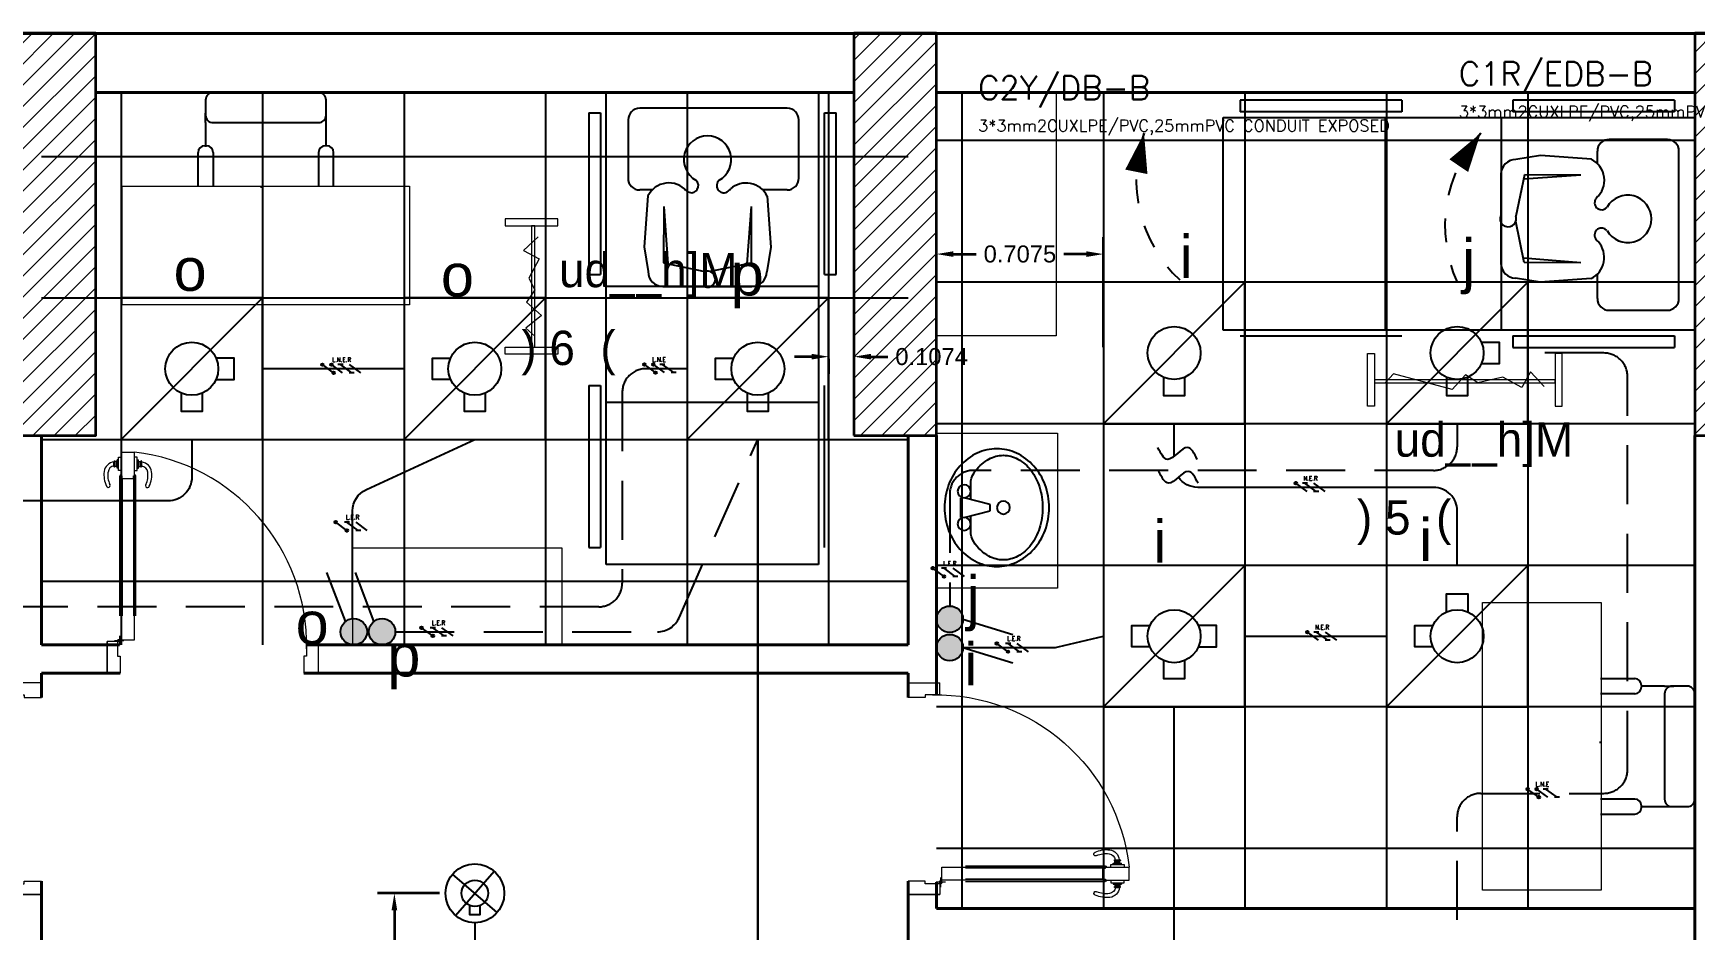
# Model space of a CAD drawing. Header units: inches. Extents: x 3955 to 4125, y 4886 to 4983.
# Drawn here: x 3980.26 to 3987.31, y 4936.08 to 4939.88 of the extents above; entities that cross this region are included whole.
import ezdxf
from ezdxf.enums import TextEntityAlignment as Align

# ---------------------------------------------------------------- set-up
doc = ezdxf.new("R2010")
doc.units = ezdxf.units.IN
doc.header["$MEASUREMENT"] = 0
doc.linetypes.add('ACAD_ISO03W100', pattern=[30, 12, -18])
doc.linetypes.add('HIDDEN', pattern=[0.375, 0.25, -0.125])
doc.layers.get('0').update_dxf_attribs({"lineweight": 35})
doc.layers.get('Defpoints').update_dxf_attribs({"lineweight": 25})
for name, color, linetype in [('Ceiling', 8, 'Continuous'), ('E Wiring', 1, 'HIDDEN'), ('E-CUT', 30, 'Continuous'), ('E-LEADER', 30, 'Continuous'), ('E-TEXT', 2, 'Continuous'), ('finish', 32, 'Continuous'), ('Lighting', 4, 'Continuous'), ('N Wiring', 255, 'Continuous'), ('SHP-CTL-EL-102$0$00-TEXT FOR EMRG', 40, 'Continuous'), ('SHP-CTL-EL-102$0$HATCH MARK', 140, 'Continuous'), ('SHP-CTL-EL-102$0$XREF-LTG-T2-26$0$ELE-HATCH MARK', 2, 'Continuous'), ('UMG-ML', 251, 'Continuous'), ('WE - BOXES', 2, 'Continuous')]:
    doc.layers.add(name, color=color, linetype=linetype)
for name, color, linetype, lineweight in [('Column(S)', 24, 'Continuous', 35), ('DIM', 6, 'Continuous', 20), ('DIM IN', 12, 'Continuous', 15), ('DOOR', 24, 'Continuous', 18), ('HA', 252, 'Continuous', 18), ('hatch col(S)', 45, 'Continuous', 15), ('Shop Drawing', 3, 'Continuous', 30), ('TEXT', 152, 'Continuous', 30), ('walls', 7, 'Continuous', 40)]:
    doc.layers.add(name, color=color, linetype=linetype, lineweight=lineweight)
doc.styles.add('ELEC', font='romans.shx')
doc.styles.add('SHP-CTL-EL-102$0$XREF-LTG-T2-26$0$25_1', font='romans.shx', dxfattribs={"width": 0.8, "height": 2.5})
doc.styles.add('SOSA', font='sosa.shx')
doc.styles.get("Standard").update_dxf_attribs({"font": 'arial.ttf'})
doc.dimstyles.get("Standard").update_dxf_attribs({"dimtxt": 0.18, "dimasz": 0.18, "dimexe": 0.18, "dimexo": 0.0625, "dimgap": 0.09, "dimtad": 0, "dimtih": 1, "dimtoh": 1, "dimdec": 4, "dimzin": 0, "dimdsep": 46, "dimtxsty": 'Standard', "dimcen": 0.09, "dimadec": 0, "dimazin": 0, "dimtfac": 1, "dimtdec": 4, "dimtofl": 0, "dimtmove": 0, "dimatfit": 3, "dimfxl": 1, "dimtolj": 1, "dimtzin": 0, "dimarcsym": 0})

# ---------------------------------------------------------------- blocks, each defined once
blk = doc.blocks.new('A$C73D03C2A')
at = {"layer": 'DOOR', "linetype": 'Continuous'}
for p, q in [((0.0714, 0.8128), (0.0714, 0.9107)), ((0.0714, 0.9107), (0.1258, 0.9107)), ((0.1258, 0.8128), (0.1258, 0.9107)), ((0.0412, 0.8522), (0.0412, 0.8715)), ((0.0463, 0.8522), (0.0463, 0.8715)), ((0.0466, 0.8522), (0.0466, 0.8721)), ((0.0529, 0.8721), (0.0466, 0.8721)), ((0.0529, 0.8522), (0.0466, 0.8522)), ((0.0529, 0.8522), (0.0529, 0.8721)), ((0.0551, 0.8453), (0.0551, 0.879)), ((0.0605, 0.879), (0.0551, 0.879)), ((0.0605, 0.8453), (0.0551, 0.8453)), ((0.0605, 0.8351), (0.0605, 0.8895)), ((0.0605, 0.8895), (0.0714, 0.8895)), ((0.0714, 0.8351), (0.0605, 0.8351)), ((0.1367, 0.8895), (0.1258, 0.8895)), ((0.1258, 0.8351), (0.1367, 0.8351)), ((0.1367, 0.8351), (0.1367, 0.8895)), ((0.1367, 0.879), (0.1421, 0.879)), ((0.1367, 0.8453), (0.1421, 0.8453)), ((0.1421, 0.8453), (0.1421, 0.879)), ((0.1443, 0.8721), (0.1506, 0.8721)), ((0.1443, 0.8522), (0.1443, 0.8721)), ((0.1443, 0.8522), (0.1506, 0.8522)), ((0.1506, 0.8522), (0.1506, 0.8721)), ((0.156, 0.8721), (0.1558, 0.8721)), ((0.156, 0.8522), (0.156, 0.8721)), ((0.0659, 0.2365), (0.0659, 0.8124)), ((0.0706, 0.8171), (0.0706, 0.8076)), ((0.0714, 0.8128), (0.0714, 0.2363)), ((0.0757, 0.8128), (0.0714, 0.8128)), ((0.0757, 0.8019), (0.0757, 0.8128)), ((0.0757, 0.8019), (0.0757, 0.2363)), ((0.0757, 0.8019), (0.1214, 0.8019)), ((0.1214, 0.8019), (0.1214, 0.8128)), ((0.1214, 0.8128), (0.1258, 0.8128)), ((0.1214, 0.8019), (0.1214, 0.2363)), ((0.1258, 0.8128), (0.1258, 0.2363)), ((0.1266, 0.8171), (0.1266, 0.8076)), ((0.1313, 0.2365), (0.1313, 0.8124)), ((0.0714, 0.2363), (0.0714, 0.1384)), ((0.1258, 0.1384), (0.1258, 0.2363)), ((0.0714, 0.1384), (0.1258, 0.1384)), ((0.0127, 0), (0.0127, 0.1306)), ((0.0563, 0.1306), (0.0127, 0.1306)), ((0.0563, 0.1306), (0.0563, 0.0707)), ((0.0563, 0.0707), (0.0671, 0.0707)), ((0.0671, 0.0707), (0.0671, 0)), ((0.8242, 0.0707), (0.8242, 0)), ((0.8351, 0.0707), (0.8242, 0.0707)), ((0.8351, 0.1306), (0.8351, 0.0707)), ((0.8351, 0.1306), (0.8839, 0.1306)), ((0.8839, 0), (0.8839, 0.1306)), ((0.0671, 0), (0.0127, 0)), ((0.8242, 0), (0.8839, 0))]:
    blk.add_line(p, q, dxfattribs=at)
at = {"layer": 'DOOR'}
for p, q in [((0.0563, 0.1306), (0.0714, 0.1384)), ((0.0638, 0.1538), (0.0638, 0.1152)), ((0.0127, 0.1307), (0.0127, 0)), ((0.0127, 0.1307), (0.0127, 0)), ((0.0127, 0.1307), (0.0127, 0)), ((0.0435, 0.1345), (0.0822, 0.1345))]:
    blk.add_line(p, q, dxfattribs=at)
at = {"layer": 'DOOR', "linetype": 'Continuous'}
blk.add_circle((0.0638, 0.1345), 0.00617, dxfattribs=at)
at = {"layer": 'DOOR'}
blk.add_arc((0.0349, 0.1156), 0.8003, 358.92889, 83.4773, dxfattribs=at)
at = {"layer": 'DOOR', "linetype": 'Continuous'}
for centre, radius, start, end in [((0.1052, 0.8173), 0.1054, 172.49463, 205.98988), ((0.0462, 0.8251), 0.0459, 96.27656, 172.49463), ((0.106, 0.8158), 0.0903, 171.58976, 204.90774), ((0.0462, 0.8251), 0.0297, 99.70891, 172.49463), ((0.0437, 0.8715), 0.00259, 0, 180), ((0.0437, 0.8522), 0.00259, 180, 0), ((0.1532, 0.8721), 0.00262, 0, 192.45107), ((0.1532, 0.8522), 0.00262, 167.54893, 0), ((0.151, 0.8244), 0.0459, 7.50537, 83.72344), ((0.151, 0.8244), 0.0297, 7.50537, 80.29109), ((0.0912, 0.8151), 0.0903, 335.09226, 8.41024), ((0.092, 0.8166), 0.1054, 334.01012, 7.50537), ((0.0179, 0.7732), 0.00773, 195.29128, 36.68849), ((0.0706, 0.8124), 0.00476, 90, 270), ((0.1266, 0.8124), 0.00476, 270, 90), ((0.1793, 0.7725), 0.00773, 143.31151, 344.70872)]:
    blk.add_arc(centre, radius, start, end, dxfattribs=at)
blk = doc.blocks.new('A$C62E15A51')
at = {"layer": 'UMG-ML', "color": 34}
for p, q in [((0.0319, 0.3725), (0.0319, 0.3086)), ((0.5106, 0.4044), (0.0638, 0.4044)), ((0.5425, 0.3086), (0.5425, 0.3725)), ((0.0319, 0.2767), (0.0319, 0.3163)), ((0.5425, 0.2767), (0.5425, 0.3163)), ((0.0319, 0.2767), (0.0319, 0.1787)), ((0.0638, 0.2767), (0.5106, 0.2767)), ((0.5425, 0.1787), (0.5425, 0.2767)), ((0, 0.0044), (0, 0.15)), ((0.0287, 0.1787), (0.0351, 0.1787)), ((0.0638, 0.15), (0.0638, 0.0044)), ((0.5106, 0.15), (0.5106, 0.0044)), ((0.5457, 0.1787), (0.5393, 0.1787)), ((0.5744, 0.0044), (0.5744, 0.15)), ((0.269, 0), (0.269, 0.0044))]:
    blk.add_line(p, q, dxfattribs=at)
for centre, radius, start, end in [((0.0638, 0.3725), 0.0319, 90.00034, 180.00034), ((0.5106, 0.3725), 0.0319, 0.00034, 90.00034), ((0.0638, 0.3086), 0.0319, 180.00034, 270.00034), ((0.5106, 0.3086), 0.0319, 270.00034, 0.00034), ((0.0287, 0.15), 0.0287, 90.00034, 180.00034), ((0.0351, 0.15), 0.0287, 0.00034, 90.00034), ((0.5393, 0.15), 0.0287, 90.00034, 180.00034), ((0.5457, 0.15), 0.0287, 0.00034, 90.00034)]:
    blk.add_arc(centre, radius, start, end, dxfattribs=at)
blk = doc.blocks.new('d33dd3')
at = {"layer": 'UMG-ML'}
for p, q in [((-0.2736, -0.6875, 0), (-0.2736, 1.3125, 0)), ((-0.2736, 1.3125, 0), (0.6264, 1.3125, 0)), ((0.6264, 1.3125, 0), (0.6264, -0.6875, 0)), ((-0.3478, 1.2266, 0), (-0.3478, 0.5408, 0)), ((-0.3478, 1.2266, 0), (-0.2986, 1.2266, 0)), ((-0.2986, 1.2266, 0), (-0.2986, 0.5408, 0)), ((0.4933, 1.2456, 0), (-0.132, 1.2456, 0)), ((0.6514, 1.2266, 0), (0.7006, 1.2266, 0)), ((0.6514, 0.5408, 0), (0.6514, 1.2266, 0)), ((0.7006, 0.5408, 0), (0.7006, 1.2266, 0)), ((-0.1813, 1.1964, 0), (-0.1813, 0.949, 0)), ((0.5425, 0.949, 0), (0.5425, 1.1964, 0)), ((-0.079, 0.8998, 0), (-0.132, 0.8998, 0)), ((-0.0974, 0.8741, 0), (-0.1129, 0.6585, 0)), ((0.4933, 0.8998, 0), (0.3893, 0.8998, 0)), ((0.4083, 0.8735, 0), (0.4233, 0.6578, 0)), ((-0.0303, 0.83, 0), (-0.0306, 0.5902, 0)), ((-0.0303, 0.83, 0), (-0.0123, 0.5863, 0)), ((0.341, 0.8296, 0), (0.3224, 0.5859, 0)), ((0.341, 0.8296, 0), (0.3407, 0.5898, 0)), ((-0.1129, 0.6585, 0), (-0.0964, 0.5537, 0)), ((0.4233, 0.6578, 0), (0.4065, 0.5531, 0)), ((-0.0306, 0.5902, 0), (0.1437, 0.5533, 0)), ((0.3407, 0.5898, 0), (0.1666, 0.5534, 0)), ((-0.3478, 0.5408, 0), (-0.2986, 0.5408, 0)), ((0.6514, 0.5408, 0), (0.7006, 0.5408, 0)), ((-0.2736, 0.4921, 0), (0.6264, 0.4921, 0)), ((-0.0336, 0.4908, 0), (0.1403, 0.4906, 0)), ((0.1701, 0.4905, 0), (0.3435, 0.4903, 0)), ((-0.3478, 0.0708), (-0.3478, -0.615, 0)), ((-0.3478, 0.0708), (-0.2986, 0.0708)), ((-0.2986, 0.0708), (-0.2986, -0.615, 0)), ((0.6514, -0.615, 0), (0.6514, 0.0708)), ((-0.2736, 0), (0.6264, 0)), ((-0.3478, -0.615, 0), (-0.2986, -0.615, 0)), ((0.6264, -0.6875, 0), (-0.2736, -0.6875, 0))]:
    blk.add_line(p, q, dxfattribs=at)
at = {"layer": 'UMG-ML', "extrusion": (2.41083e-16, 3.09637e-09, 1)}
for centre, major_axis, start_param, end_param in [((-0.132, 1.1964, 0), (-0.0348, 0.0348), -0.785398, 0.785398), ((0.4933, 1.1964, 0), (0.0348, 0.0348), 5.497787, 7.068583), ((0.1556, 1.0283, 0), (0.0711, 0.0711), 4.437256, 9.697548), ((-0.132, 0.949, 0), (0.0348, 0.0348), 2.356194, 3.926991), ((-0.0081, 0.8294, 0), (0.0706, 0.0706), 6.221447, 8.175497), ((0.087, 0.9178, 0), (-0.0211, 0.0211), 1.847116, 4.797711), ((0.2239, 0.9176, 0), (0.0211, 0.0211), 1.483111, 4.433706), ((0.3189, 0.829, 0), (0.0706, 0.0706), 5.959307, 7.791512), ((0.4933, 0.949, 0), (-0.0348, 0.0348), 2.356194, 3.926991), ((0.0951, 0.9325, 0), (-0.033, 0.033), 1.439158, 1.849731), ((0.2159, 0.9324, 0), (0.033, 0.033), 4.431091, 4.841664), ((-0.0335, 0.5536, 0), (0.0444, 0.0444), 2.355013, 3.925809), ((0.1552, 0.5212, 0), (-0.0241, 0.0241), 1.902531, 5.841527), ((0.3436, 0.5532, 0), (0.0444, 0.0444), 3.925809, 5.496605)]:
    blk.add_ellipse(centre, major_axis=major_axis, ratio=1, start_param=start_param, end_param=end_param, dxfattribs=at)
blk = doc.blocks.new('A$C409206DC')
at = {"layer": 'UMG-ML', "ltscale": 2.5}
for p, q in [((0.253, 0.2567), (0.2807, 0.3675)), ((0.2807, 0.3675), (0.3084, 0.3675)), ((0.3084, 0.3675), (0.3362, 0.2567)), ((0.1941, 0.2844), (0.26, 0.2844)), ((0.3292, 0.2844), (0.3953, 0.2844)), ((0.253, 0.2428), (0.3362, 0.2428))]:
    blk.add_line(p, q, dxfattribs=at)
blk.add_lwpolyline([(0.544, 0.3952, -0.109452), (0.5255, 0.3117, -0.102376), (0.4709, 0.2385, -0.093737), (0.3913, 0.1908, -0.088426), (0.2946, 0.1736, -0.088426), (0.1979, 0.1908, -0.093737), (0.1183, 0.2385, -0.102376), (0.0637, 0.3117, -0.109452), (0.0452, 0.3952, -0.109452), (0.0637, 0.4787, -0.102376), (0.1183, 0.552, -0.093737), (0.1979, 0.5997, -0.088426), (0.2946, 0.6169, -0.088426), (0.3913, 0.5997, -0.093737), (0.4709, 0.552, -0.102376), (0.5255, 0.4787, -0.109452)], format="xyb", close=True, dxfattribs=at)
for centre in [(0.2946, 0.4229), (0.2253, 0.2567), (0.3639, 0.2567)]:
    blk.add_circle(centre, 0.0277, dxfattribs=at)
for centre, radius, start, end in [((0.275, 0.3576), 0.2286, 107.25794, 126.8699), ((0.2946, 0.2946), 0.2946, 90, 107.25794), ((0.2946, 0.2946), 0.2946, 72.74206, 90), ((0.3142, 0.3576), 0.2286, 53.1301, 72.74206), ((0.2451, 0.3976), 0.1787, 126.8699, 151.0888), ((0.3441, 0.3976), 0.1787, 28.9112, 53.1301), ((0.1991, 0.4229), 0.1262, 151.0888, 180), ((0.1991, 0.4229), 0.1262, 180, 208.9112), ((0.3901, 0.4229), 0.1262, 0, 28.9112), ((0.3901, 0.4229), 0.1262, 331.0888, 0), ((0.2451, 0.4483), 0.1787, 208.9112, 237.74019), ((0.3441, 0.4483), 0.1787, 306.8699, 331.0888), ((0.1941, 0.3675), 0.0831, 237.74019, 270), ((0.3953, 0.3675), 0.0831, 270, 303.90451), ((0.3142, 0.4883), 0.2286, 303.90451, 306.8699)]:
    blk.add_arc(centre, radius, start, end, dxfattribs=at)
blk = doc.blocks.new('F1')
at = {"layer": 'Lighting'}
blk.add_lwpolyline([(0.6, 0), (0, 0), (0, -0.6), (0.6, -0.6)], close=True, dxfattribs=at)
blk.add_lwpolyline([(0.6, 0), (0, -0.6)], dxfattribs=at)
blk = doc.blocks.new('*U9')
blk.add_line((233, 512.3), (309.4, 559.6))
blk.add_lwpolyline([(309.4, 559.6, 0, 96, 0), (174.8, 461.8, 96, 96, 0)], format="xyseb")
at = {"linetype": 'HIDDEN', "ltscale": 0.2}
blk.add_arc((581.3, 44), 583, 117.80684, 184.32374, dxfattribs=at)
blk = doc.blocks.new('SW1')
h = blk.add_hatch(color=256)
h.dxf.hatch_style = 1
h.paths.add_polyline_path([(-0.0561, 0.0561, 1), (0.0561, 0.0561, 1)])
at = {"layer": 'Lighting'}
h = blk.add_hatch(dxfattribs=at)
h.set_pattern_fill('ANGLE', color=256)
h.set_pattern_definition([(0, (-3584.0845, -1327.2755), (0, 6.985), [5.08, -1.905]), (90, (-3584.0845, -1327.2755), (-6.985, 4e-16), [5.08, -1.905])])
h.paths.add_polyline_path([(0.0561, 0.0561, 1), (-0.0561, 0.0561, 1)])
blk.add_lwpolyline([(0, 0.1122), (0.0646, 0.3242)], dxfattribs=at)
blk.add_circle((0, 0.0561), 0.0561, dxfattribs=at)
blk = doc.blocks.new('F3')
for p, q in [((0.0944, -0.0817), (-0.0944, 0.0817)), ((-0.0824, -0.0938), (0.0824, 0.0938))]:
    blk.add_line(p, q)
at = {"layer": 'Lighting'}
blk.add_circle((0, 0), 0.1248, dxfattribs=at)
blk = doc.blocks.new('*D143')
at = {"layer": 'Defpoints', "color": 0}
for p in [(3552.1916, 1339.8817), (3552.1916, 1339.4626, 0), (3552.8991, 1339.4626, 0)]:
    blk.add_point(p, dxfattribs=at)
at = {"layer": 'DIM', "color": 0, "lineweight": -2, "transparency": 16777216}
for p, q in [((3552.1916, 1339.4876), (3552.1916, 1339.9537)), ((3552.8991, 1339.4876), (3552.8991, 1339.9537)), ((3552.2636, 1339.8817), (3552.3596, 1339.8817)), ((3552.8271, 1339.8817), (3552.731, 1339.8817))]:
    blk.add_line(p, q, dxfattribs=at)
at = {"layer": 'DIM', "color": 0, "transparency": 16777216}
for points in [[(3552.2636, 1339.8937), (3552.2636, 1339.8697), (3552.1916, 1339.8817)], [(3552.8271, 1339.8937), (3552.8271, 1339.8697), (3552.8991, 1339.8817)]]:
    blk.add_solid(points, dxfattribs=at)
at = {"layer": 'DIM', "color": 0, "transparency": 16777216, "insert": (3552.5453, 1339.8817), "char_height": 0.072, "attachment_point": 5}
blk.add_mtext('\\A1;0.7075', dxfattribs=at)
blk = doc.blocks.new('*D144')
at = {"layer": 'Defpoints', "color": 0}
for p in [(3551.7342, 1339.4626, 0), (3551.8416, 1339.4626, 0), (3551.8416, 1339.447)]:
    blk.add_point(p, dxfattribs=at)
at = {"layer": 'DIM', "color": 0, "lineweight": -2, "transparency": 16777216}
for p, q in [((3551.6622, 1339.447), (3551.5902, 1339.447)), ((3551.7342, 1339.4376), (3551.7342, 1339.375)), ((3551.8416, 1339.4376), (3551.8416, 1339.375)), ((3551.9136, 1339.447), (3551.9856, 1339.447))]:
    blk.add_line(p, q, dxfattribs=at)
at = {"layer": 'DIM', "color": 0, "transparency": 16777216}
for points in [[(3551.6622, 1339.459), (3551.6622, 1339.435), (3551.7342, 1339.447)], [(3551.9136, 1339.459), (3551.9136, 1339.435), (3551.8416, 1339.447)]]:
    blk.add_solid(points, dxfattribs=at)
at = {"layer": 'DIM', "color": 0, "transparency": 16777216, "insert": (3552.1709, 1339.447), "char_height": 0.072, "attachment_point": 5}
blk.add_mtext('\\A1;0.1074', dxfattribs=at)
blk = doc.blocks.new('*D190')
at = {"layer": 'Defpoints', "color": 0}
for p in [(3550.1095, 1337.173, 0.25), (3549.8932, 1335.3084), (3550.1095, 1335.3084, 0.25)]:
    blk.add_point(p, dxfattribs=at)
at = {"layer": 'DIM', "color": 0, "lineweight": -2, "transparency": 16777216}
for p, q in [((3550.0845, 1337.173), (3549.8212, 1337.173)), ((3549.8932, 1337.101), (3549.8932, 1336.3135)), ((3549.8932, 1335.3804), (3549.8932, 1336.1679)), ((3550.0845, 1335.3084), (3549.8212, 1335.3084))]:
    blk.add_line(p, q, dxfattribs=at)
at = {"layer": 'DIM', "color": 0, "transparency": 16777216}
for points in [[(3549.8812, 1337.101), (3549.9052, 1337.101), (3549.8932, 1337.173)], [(3549.8812, 1335.3804), (3549.9052, 1335.3804), (3549.8932, 1335.3084)]]:
    blk.add_solid(points, dxfattribs=at)
at = {"layer": 'DIM', "color": 0, "transparency": 16777216, "insert": (3549.8932, 1336.2407), "char_height": 0.072, "attachment_point": 5}
blk.add_mtext('\\A1;1.8647', dxfattribs=at)
blk = doc.blocks.new('SHP-CTL-EL-102$0$XREF-LTG-T2-26$0$H.M -LIFE-PHASE')
at = {"layer": 'SHP-CTL-EL-102$0$XREF-LTG-T2-26$0$ELE-HATCH MARK'}
h = blk.add_hatch(color=140, dxfattribs=at)
edge = h.paths.add_edge_path()
edge.add_arc((-62, 45), 14.2, 0, 360)
h = blk.add_hatch(color=140, dxfattribs=at)
edge = h.paths.add_edge_path()
edge.add_arc((62, -45), 14.2, 0, 360)
at = {"layer": 'SHP-CTL-EL-102$0$XREF-LTG-T2-26$0$ELE-HATCH MARK', "color": 140}
blk.add_line((62, -45), (-62, 45), dxfattribs=at)
for centre in [(-62, 45), (62, -45)]:
    blk.add_circle(centre, 14.2, dxfattribs=at)
blk = doc.blocks.new('SHP-CTL-EL-102$0$XREF-LTG-T2-26$0$EARTH')
at = {"layer": 'SHP-CTL-EL-102$0$XREF-LTG-T2-26$0$ELE-HATCH MARK', "color": 140}
for p, q in [((-34, 45), (-90, 45)), ((62, -45), (-62, 45)), ((90, -45), (34, -45))]:
    blk.add_line(p, q, dxfattribs=at)
blk = doc.blocks.new('SHP-CTL-EL-102$0$XREF-LTG-T2-26$0$H.M -RETURN-SWITCH')
at = {"layer": 'SHP-CTL-EL-102$0$XREF-LTG-T2-26$0$ELE-HATCH MARK', "color": 140}
blk.add_line((62, -45), (-62, 45), dxfattribs=at)
blk = doc.blocks.new('SHP-CTL-EL-102$0$XREF-LTG-T2-26$0$L.E.R')
for name, p in [('SHP-CTL-EL-102$0$XREF-LTG-T2-26$0$H.M -LIFE-PHASE', (-125, 0)), ('SHP-CTL-EL-102$0$XREF-LTG-T2-26$0$EARTH', (0, 0)), ('SHP-CTL-EL-102$0$XREF-LTG-T2-26$0$H.M -RETURN-SWITCH', (100, 0))]:
    blk.add_blockref(name, p)
blk = doc.blocks.new('*U95')
at = {"layer": 'SHP-CTL-EL-102$0$HATCH MARK'}
blk.add_blockref('SHP-CTL-EL-102$0$XREF-LTG-T2-26$0$L.E.R', (0, 0), dxfattribs=at)
at = {"layer": 'SHP-CTL-EL-102$0$HATCH MARK', "style": 'SHP-CTL-EL-102$0$XREF-LTG-T2-26$0$25_1', "width": 0.8}
blk.add_text('L.E.R', height=50, dxfattribs=at).set_placement((0, 100), align=Align.MIDDLE_CENTER)
blk = doc.blocks.new('SHP-CTL-EL-102$0$XREF-LTG-T2-26$0$H.M -NUTRAL')
at = {"layer": 'SHP-CTL-EL-102$0$XREF-LTG-T2-26$0$ELE-HATCH MARK'}
h = blk.add_hatch(color=140, dxfattribs=at)
edge = h.paths.add_edge_path()
edge.add_arc((-62, 45), 14.2, 0, 360)
at = {"layer": 'SHP-CTL-EL-102$0$XREF-LTG-T2-26$0$ELE-HATCH MARK', "color": 140}
blk.add_line((62, -45), (-62, 45), dxfattribs=at)
blk.add_circle((-62, 45), 14.2, dxfattribs=at)
blk = doc.blocks.new('SHP-CTL-EL-102$0$XREF-LTG-T2-26$0$N.E.R')
for name, p in [('SHP-CTL-EL-102$0$XREF-LTG-T2-26$0$H.M -NUTRAL', (-100, 0)), ('SHP-CTL-EL-102$0$XREF-LTG-T2-26$0$EARTH', (0, 0)), ('SHP-CTL-EL-102$0$XREF-LTG-T2-26$0$H.M -RETURN-SWITCH', (100, 0))]:
    blk.add_blockref(name, p)
blk = doc.blocks.new('*U102')
at = {"layer": 'SHP-CTL-EL-102$0$HATCH MARK'}
blk.add_blockref('SHP-CTL-EL-102$0$XREF-LTG-T2-26$0$N.E.R', (0, 0), dxfattribs=at)
at = {"layer": 'SHP-CTL-EL-102$0$HATCH MARK', "style": 'SHP-CTL-EL-102$0$XREF-LTG-T2-26$0$25_1', "width": 0.8}
blk.add_text('N.E.R', height=50, dxfattribs=at).set_placement((0, 100), align=Align.MIDDLE_CENTER)
blk = doc.blocks.new('SHP-CTL-EL-102$0$XREF-LTG-T2-26$0$L.N.E.R')
for name, p in [('SHP-CTL-EL-102$0$XREF-LTG-T2-26$0$H.M -LIFE-PHASE', (-150, 0)), ('SHP-CTL-EL-102$0$XREF-LTG-T2-26$0$H.M -NUTRAL', (-50, 0)), ('SHP-CTL-EL-102$0$XREF-LTG-T2-26$0$EARTH', (50, 0)), ('SHP-CTL-EL-102$0$XREF-LTG-T2-26$0$H.M -RETURN-SWITCH', (150, 0))]:
    blk.add_blockref(name, p)
blk = doc.blocks.new('*U96')
at = {"layer": 'SHP-CTL-EL-102$0$HATCH MARK'}
blk.add_blockref('SHP-CTL-EL-102$0$XREF-LTG-T2-26$0$L.N.E.R', (0, 0), dxfattribs=at)
at = {"layer": 'SHP-CTL-EL-102$0$HATCH MARK', "style": 'SHP-CTL-EL-102$0$XREF-LTG-T2-26$0$25_1', "width": 0.8}
blk.add_text('L.N.E.R', height=50, dxfattribs=at).set_placement((0, 100), align=Align.MIDDLE_CENTER)
blk = doc.blocks.new('SHP-CTL-EL-102$0$XREF-LTG-T2-26$0$L.N.E')
for name, p in [('SHP-CTL-EL-102$0$XREF-LTG-T2-26$0$H.M -LIFE-PHASE', (-100, 0)), ('SHP-CTL-EL-102$0$XREF-LTG-T2-26$0$H.M -NUTRAL', (0, 0)), ('SHP-CTL-EL-102$0$XREF-LTG-T2-26$0$EARTH', (100, 0))]:
    blk.add_blockref(name, p)
blk = doc.blocks.new('*U101')
at = {"layer": 'SHP-CTL-EL-102$0$HATCH MARK'}
blk.add_blockref('SHP-CTL-EL-102$0$XREF-LTG-T2-26$0$L.N.E', (0, 0), dxfattribs=at)
at = {"layer": 'SHP-CTL-EL-102$0$HATCH MARK', "style": 'SHP-CTL-EL-102$0$XREF-LTG-T2-26$0$25_1', "width": 0.8}
blk.add_text('L.N.E', height=50, dxfattribs=at).set_placement((0, 100), align=Align.MIDDLE_CENTER)
blk = doc.blocks.new('*U118')
at = {"layer": 'WE - BOXES'}
for points in [[(0.055, -0.024), (0.096, -0.024), (0.096, 0.024), (0.055, 0.024)], [(-0.024, -0.055), (-0.024, -0.096), (0.024, -0.096), (0.024, -0.055)]]:
    blk.add_lwpolyline(points, dxfattribs=at)
blk.add_circle((0, 0), 0.06, dxfattribs=at)
blk = doc.blocks.new('*U114')
at = {"layer": 'WE - BOXES'}
for points in [[(-0.024, 0.055), (-0.024, 0.096), (0.024, 0.096), (0.024, 0.055)], [(-0.055, -0.024), (-0.096, -0.024), (-0.096, 0.024), (-0.055, 0.024)]]:
    blk.add_lwpolyline(points, dxfattribs=at)
blk.add_circle((0, 0), 0.06, dxfattribs=at)
blk = doc.blocks.new('*U113')
at = {"layer": 'WE - BOXES'}
for points in [[(-0.055, -0.024), (-0.096, -0.024), (-0.096, 0.024), (-0.055, 0.024)], [(0.055, -0.024), (0.096, -0.024), (0.096, 0.024), (0.055, 0.024)], [(-0.024, -0.055), (-0.024, -0.096), (0.024, -0.096), (0.024, -0.055)]]:
    blk.add_lwpolyline(points, dxfattribs=at)
blk.add_circle((0, 0), 0.06, dxfattribs=at)
blk = doc.blocks.new('*U116')
at = {"layer": 'WE - BOXES'}
blk.add_lwpolyline([(-0.024, -0.055), (-0.024, -0.096), (0.024, -0.096), (0.024, -0.055)], dxfattribs=at)
blk.add_circle((0, 0), 0.06, dxfattribs=at)
blk = doc.blocks.new('*U111')
at = {"layer": 'WE - BOXES'}
for points in [[(-0.055, -0.024), (-0.096, -0.024), (-0.096, 0.024), (-0.055, 0.024)], [(-0.024, -0.055), (-0.024, -0.096), (0.024, -0.096), (0.024, -0.055)]]:
    blk.add_lwpolyline(points, dxfattribs=at)
blk.add_circle((0, 0), 0.06, dxfattribs=at)
blk = doc.blocks.new('A$C7440799B')
at = {"layer": 'hatch col(S)', "ltscale": 2.5}
h = blk.add_hatch(dxfattribs=at)
h.set_pattern_fill('ANSI31', color=256, scale=0.02, angle=-360)
h.set_pattern_definition([(45, (-618.384565, 333.68734), (-0.0449012806, 0.0449012806), [])])
h.paths.add_polyline_path([(20.7477, 0.001), (20.39771, 0.00071), (20.39771, -1.70333), (20.74771, -1.70314)])
h = blk.add_hatch(dxfattribs=at)
h.set_pattern_fill('ANSI31', color=256, scale=0.02, angle=-360)
h.set_pattern_definition([(45, (-150.37583, 298.166544), (-0.044901281, 0.044901281), [])])
h.paths.add_polyline_path([(24.31245, 0.001), (23.96245, 0.001), (23.96245, -1.70324), (24.31245, -1.70324)])
h = blk.add_hatch(dxfattribs=at)
h.set_pattern_fill('ANSI31', color=256, scale=0.02, angle=-360)
h.set_pattern_definition([(45, (-611.25484, 333.68734), (-0.0449012806, 0.0449012806), [])])
h.paths.add_polyline_path([(27.87743, 0.001), (27.52743, 0.00071), (27.52743, -1.70333), (27.87744, -1.70314)])
at = {"layer": 'Ceiling'}
for points in [[(20.85508, -0.25), (20.85508, -2.59112)], [(21.45508, -0.25), (21.45508, -2.59112)], [(22.05508, -0.25), (22.05508, -2.59112)], [(22.65508, -0.25), (22.65508, -2.59112)], [(23.25508, -0.25), (23.25508, -2.59112)], [(23.85508, -0.25), (23.85508, -2.59112)], [(24.41994, -0.25), (24.41994, -3.70734)], [(25.01994, -0.25), (25.01994, -3.70734)], [(25.61994, -0.25), (25.61994, -3.70734)], [(26.21994, -0.25), (26.21994, -3.70734)], [(26.21994, -0.25), (26.21994, -3.70734)], [(26.81994, -0.25), (26.81994, -3.70734)], [(27.52743, -0.45385), (24.31245, -0.45385)], [(20.51771, -0.52056), (24.19245, -0.52056)], [(27.52743, -1.05385), (24.31245, -1.05385)], [(20.51771, -1.12056), (24.19245, -1.12056)], [(27.52743, -1.65385), (24.31245, -1.65385)], [(27.52743, -1.65385), (24.31245, -1.65385)], [(20.51771, -1.72056), (24.19245, -1.72056)], [(20.51771, -1.72056), (24.19245, -1.72056)], [(27.52743, -2.25385), (24.31245, -2.25385)], [(20.51771, -2.32056), (24.19245, -2.32056)], [(27.52743, -2.85385), (24.31245, -2.85385)], [(27.52743, -3.45385), (24.31245, -3.45385)]]:
    blk.add_lwpolyline(points, dxfattribs=at)
at = {"layer": 'Column(S)', "ltscale": 2.5}
for points in [[(20.39771, -1.70324), (20.74771, -1.70324), (20.74771, 0.001), (20.39771, 0.001)], [(20.39771, -1.70324), (20.74771, -1.70324), (20.74771, 0.001), (20.39771, 0.001)], [(23.96245, -1.70324), (24.31245, -1.70324), (24.31245, 0.001), (23.96245, 0.001)], [(27.52743, -1.70324), (27.87743, -1.70324), (27.87743, 0.001), (27.52743, 0.001)]]:
    blk.add_lwpolyline(points, close=True, dxfattribs=at)
at = {"layer": 'DIM IN', "ltscale": 2.5}
for p, q in [((22.62425, -0.86214, 0), (22.56155, -0.92008, 0)), ((22.56155, -0.92008, 0), (22.62779, -0.95555, 0)), ((22.62779, -0.95555, 0), (22.58398, -1.03737, 0)), ((22.58398, -1.03737, 0), (22.60887, -1.0868, 0)), ((22.60887, -1.0868, 0), (22.57456, -1.13883, 0)), ((22.63726, -1.19558, 0), (22.57101, -1.24879, 0)), ((22.57456, -1.13883, 0), (22.63726, -1.19558, 0)), ((22.57101, -1.24879, 0), (22.60887, -1.28308, 0)), ((26.24967, -1.44287, 0), (26.21538, -1.48073, 0)), ((26.49851, -1.50912, 0), (26.24967, -1.44287, 0)), ((26.55527, -1.44642, 0), (26.49851, -1.50912, 0)), ((26.60729, -1.48073, 0), (26.55527, -1.44642, 0)), ((26.71308, -1.45585, 0), (26.60729, -1.48073, 0)), ((26.79489, -1.49966, 0), (26.71308, -1.45585, 0)), ((26.83037, -1.43341, 0), (26.79489, -1.49966, 0)), ((26.88831, -1.49611, 0), (26.83037, -1.43341, 0))]:
    blk.add_line(p, q, dxfattribs=at)
for points in [[(24.31245, -0.25), (24.82053, -0.25), (24.82053, -1.28121), (24.31245, -1.28121)], [(24.31245, -1.69352), (24.82546, -1.69352), (24.82546, -2.35061), (24.31245, -2.35061)]]:
    blk.add_lwpolyline(points, close=True, dxfattribs=at)
at = {"layer": 'DIM IN', "ltscale": 2.5, "elevation": 0}
for points in [[(22.0787, -1.15), (20.85951, -1.15), (20.85951, -0.64701), (22.0787, -0.64701)], [(22.70699, -0.78478), (22.48367, -0.78478), (22.48367, -0.81435), (22.70699, -0.81435)], [(22.60887, -0.81435), (22.59585, -0.81435), (22.59585, -1.32919), (22.60887, -1.32919)], [(22.70699, -1.35876), (22.48367, -1.35876), (22.48367, -1.32919), (22.70699, -1.32919)], [(26.13971, -1.57885), (26.13971, -1.35553), (26.16927, -1.35553), (26.16927, -1.57885)], [(26.96567, -1.57885), (26.96567, -1.35553), (26.9361, -1.35553), (26.9361, -1.57885)], [(26.9361, -1.48073), (26.9361, -1.46772), (26.16927, -1.46772), (26.16927, -1.48073)], [(21.83695, -2.59112), (22.72526, -2.59112), (22.72526, -2.18086), (21.83695, -2.18086)], [(26.62743, -3.63052), (26.62743, -2.41133), (27.13042, -2.41133), (27.13042, -3.63052)]]:
    blk.add_lwpolyline(points, close=True, dxfattribs=at)
at = {"layer": 'E Wiring'}
for points in [[(23.25508, -1.42056), (23.08021, -1.42056, 0.4142136), (22.98021, -1.52056), (22.98021, -2.32929, -0.4142136), (22.88021, -2.42929), (19.72513, -2.42929, -0.4142136), (19.62513, -2.32929), (19.62513, -0.85773, 0.4142136), (19.52513, -0.75773), (19.28758, -0.75773)], [(26.51994, -4.50599), (26.51994, -3.31976, -0.4142136), (26.61994, -3.21976), (27.14239, -3.21976, 0.4142136), (27.24239, -3.11976), (27.24239, -1.45385, 0.4142136), (27.14239, -1.35385), (26.81994, -1.35385)], [(26.51994, -1.65385), (26.51994, -1.75133, -0.4142136), (26.41994, -1.85133), (24.46855, -1.85133, 0.4142136), (24.36855, -1.95133), (24.36855, -2.42609)]]:
    blk.add_lwpolyline(points, format="xyb", dxfattribs=at)
at = {"layer": 'E Wiring', "elevation": 0}
blk.add_lwpolyline([(22.01805, -2.53537), (23.12944, -2.53537, 0.2968376), (23.22088, -2.47583), (23.55508, -1.72056)], format="xyb", dxfattribs=at)
at = {"layer": 'E Wiring', "elevation": 0.25}
blk.add_lwpolyline([(22.35521, -3.76828), (22.35521, -5.38328)], dxfattribs=at)
at = {"layer": 'E-CUT'}
blk.add_open_spline([(25.4182, -1.80454), (25.40561, -1.77982), (25.37424, -1.71818), (25.29488, -1.84072), (25.26351, -1.77908), (25.25092, -1.75436)], degree=3, knots=[0, 0, 0, 0, 78.1137743, 194.7496514, 272.8634258, 272.8634258, 272.8634258, 272.8634258], dxfattribs=at)
blk.add_spline([(25.4217, -1.90561), (25.37988, -1.85543), (25.29624, -1.90561), (25.25442, -1.85543)], degree=3, dxfattribs=at)
at = {"layer": 'HA', "linetype": 'ACAD_ISO03W100'}
blk.add_lwpolyline([(10.58891, -16.28534), (0, -15.79874), (0, 0), (31.54099, 0)], dxfattribs=at)
at = {"layer": 'N Wiring'}
for points in [[(22.05508, -1.42056), (21.45508, -1.42056)], [(25.31994, -1.79178), (25.31994, -1.65385)], [(25.61994, -2.55385), (26.21994, -2.55385)], [(25.31994, -4.50599), (25.31994, -2.85385)]]:
    blk.add_lwpolyline(points, dxfattribs=at)
for points in [[(21.15508, -1.72056), (21.15508, -1.88056, -0.4142136), (21.05508, -1.98056), (19.68308, -1.98056)], [(26.51994, -2.25385), (26.51994, -2.02311, 0.4142136), (26.41994, -1.92311), (25.41994, -1.92311, -0.2445417), (25.33806, -1.88052, -0.2445417)], [(24.42465, -2.6022), (24.80478, -2.6022, 0.0583984), (24.8279, -2.59949), (25.01994, -2.55385)]]:
    blk.add_lwpolyline(points, format="xyb", dxfattribs=at)
at = {"layer": 'N Wiring', "elevation": 0}
blk.add_lwpolyline([(21.83695, -2.47914), (21.83695, -2.02258, -0.2930726), (21.89523, -1.9317), (22.35508, -1.72056)], format="xyb", dxfattribs=at)
at = {"layer": 'Shop Drawing', "color": 5}
blk.add_lwpolyline([(23.55508, -1.72056), (23.55508, -7.1481, -0.4142136), (23.45508, -7.2481), (20.62771, -7.2481)], format="xyb", dxfattribs=at)
at = {"layer": 'walls', "ltscale": 2.5}
for p, q in [((0, 0), (46.78387, -0.00063)), ((20.74771, -0.25), (23.96245, -0.25)), ((24.31245, -0.25), (27.52743, -0.25)), ((20.51771, -2.59112), (20.51771, -1.70324)), ((20.51771, -2.59112), (20.51771, -1.70324)), ((24.19245, -1.70324), (24.19245, -2.59112)), ((24.31245, -1.70324), (24.31245, -2.80234)), ((27.52743, -1.70324), (27.52743, -5.29784)), ((20.51771, -2.59112, 0), (20.84833, -2.59112, 0)), ((21.64181, -2.59112, 0), (24.19245, -2.59112)), ((20.51771, -2.81353), (20.51771, -2.71112)), ((20.51771, -2.81353), (20.51771, -2.71112)), ((20.51771, -2.71112, 0), (20.85174, -2.71112, 0)), ((21.63061, -2.71112, 0), (24.19245, -2.71112)), ((24.19245, -2.71112), (24.19245, -2.81353)), ((20.51771, -3.71112), (20.51771, -3.59241)), ((20.51771, -3.71112), (20.51771, -3.59241)), ((24.19245, -3.59241), (24.19245, -3.94137)), ((24.31245, -3.59582), (24.31245, -3.70734)), ((20.51771, -3.73087), (20.51771, -3.71112)), ((20.51771, -5.29784), (20.51771, -3.73087)), ((24.31245, -3.70734), (27.52743, -3.70734))]:
    blk.add_line(p, q, dxfattribs=at)
at = {"layer": 'DIM IN', "ltscale": 2.5}
blk.add_blockref('d33dd3', (23.18622, -1.56254, 0), dxfattribs=at)
at = {"layer": 'DIM IN', "ltscale": 2.5, "rotation": 270}
blk.add_blockref('d33dd3', (26.21489, -0.63018, 0), dxfattribs=at)
at = {"layer": 'DOOR', "ltscale": 2.5, "xscale": 1.028836370296499, "yscale": 1.028836370296499, "zscale": 1.028836370296499}
blk.add_blockref('A$C73D03C2A', (20.78266, -2.71112, 0), dxfattribs=at)
at = {"layer": 'DOOR', "ltscale": 2.5, "yscale": 1.028836370296499, "zscale": 1.028836370296499}
for p, xscale, rotation in [((20.51771, -3.66149), 1.028836370296499, 90.00000000000001), ((24.19245, -3.66149), -1.028836370296499, 270)]:
    blk.add_blockref('A$C73D03C2A', p, dxfattribs=dict(at, xscale=xscale, rotation=rotation))
at = {"layer": 'E-LEADER', "xscale": 0.001, "yscale": 0.001, "zscale": 0.001}
for p, rotation in [((25.34394, -1.04434), 42.62846024487555), ((26.51994, -1.05385), 19.94119348227059)]:
    blk.add_blockref('*U9', p, dxfattribs=dict(at, rotation=rotation))
at = {"layer": 'finish', "ltscale": 2.5}
for p, rotation in [((21.18189, -0.65437), 359.9996565200361), ((27.12306, -2.73371), 269.9996565200359)]:
    blk.add_blockref('A$C62E15A51', p, dxfattribs=dict(at, rotation=rotation))
at = {"layer": 'Lighting'}
for name, p in [('F1', (25.01994, -1.05385)), ('F1', (26.21994, -1.05385)), ('F1', (20.85508, -1.12056)), ('F1', (22.05508, -1.12056)), ('F1', (23.25508, -1.12056)), ('F1', (25.01994, -2.25385)), ('F1', (26.21994, -2.25385)), ('F3', (22.35521, -3.64345, 0.25))]:
    blk.add_blockref(name, p, dxfattribs=at)
for p, rotation in [((21.87657, -2.57916, 0), 38.10643191781465), ((21.99627, -2.57939, 0), 37.72064801534544), ((24.31245, -2.48219), 270), ((24.31245, -2.6022), 270)]:
    blk.add_blockref('SW1', p, dxfattribs=dict(at, rotation=rotation))
at = {"layer": 'SHP-CTL-EL-102$0$00-TEXT FOR EMRG', "xscale": 0.000384, "yscale": 0.000384, "zscale": 0.000384}
for name, p in [('*U96', (21.79015, -1.42056)), ('*U101', (23.13603, -1.41989, 0)), ('*U102', (25.89834, -1.92311)), ('*U95', (21.83695, -2.08829, 0)), ('*U95', (24.36855, -2.28335)), ('*U95', (22.20102, -2.53537, 0)), ('*U102', (25.94733, -2.55385)), ('*U95', (24.64014, -2.6022)), ('*U101', (26.88117, -3.21915))]:
    blk.add_blockref(name, p, dxfattribs=at)
at = {"layer": 'UMG-ML', "ltscale": 2.5, "xscale": -1, "rotation": 270}
blk.add_blockref('A$C409206DC', (24.17317, -2.30363, 0), dxfattribs=at)
at = {"layer": 'WE - BOXES'}
for name, p, xscale, yscale, zscale in [('*U116', (25.31994, -1.35385), 1.872, 1.872, 1.872), ('*U118', (26.51994, -1.35385), 1.872, 1.872, 1.872), ('*U118', (21.15508, -1.42056), 1.872, 1.872, 1.872), ('*U111', (22.35508, -1.42056), 1.872, 1.872, 1.872), ('*U111', (23.55508, -1.42056), 1.872, 1.872, 1.872), ('*U114', (26.51994, -2.55385), 1.872, 1.872, 1.872), ('*U113', (25.31994, -2.55385), 1.872, 1.872, 1.872), ('*U116', (22.35521, -3.64345, 0.25), 0.9359999999999999, 0.9359999999999999, 0.9359999999999999)]:
    blk.add_blockref(name, p, dxfattribs=dict(at, xscale=xscale, yscale=yscale, zscale=zscale))
at = {"layer": 'E-TEXT', "style": 'ELEC'}
for s, height, p in [('C1R/EDB-B', 0.1, (26.52743, -0.22079, 0)), ('C2Y/DB-B', 0.1, (24.48951, -0.27971, 0)), ('3*3mm2CUXLPE/PVC,25mmPVC CONDUIT EXPOSED', 0.05, (26.52743, -0.35661, 0)), ('3*3mm2CUXLPE/PVC,25mmPVC CONDUIT EXPOSED', 0.05, (24.48951, -0.41553, 0))]:
    blk.add_text(s, height=height, dxfattribs=at).set_placement(p)
at = {"layer": 'E-TEXT', "char_height": 0.1802, "attachment_point": 1}
for s, insert in [('i', (25.34298, -0.85551, 0)), ('j', (26.54076, -0.87076, 0)), ('o', (21.07798, -0.91029, 0)), ('o', (22.21126, -0.93423, 0)), ('p', (23.44022, -0.92978, 0)), ('i', (25.23151, -2.0624, 0)), ('i', (26.3589, -2.05511, 0)), ('j', (24.44008, -2.29895, 0)), ('o', (21.59543, -2.40833, 0)), ('p', (21.9843, -2.54437, 0)), ('i', (24.43008, -2.58221, 0))]:
    blk.add_mtext_dynamic_manual_height_columns(s, width=1.4546897, gutter_width=12.5, heights=[0], dxfattribs=dict(at, insert=insert))
at = {"layer": 'TEXT', "linetype": 'Continuous', "ltscale": 0.09, "style": 'SOSA'}
for s, p in [('ud__h]M', (22.71218, -1.07492, 0)), (') 6  (', (22.55253, -1.40495, 0)), ('ud__h]M', (26.25513, -1.79325, 0)), (') 5  (', (26.09548, -2.12327, 0))]:
    blk.add_text(s, height=0.145417, dxfattribs=at).set_placement(p)
at = {"layer": 'DIM'}
for base, p1, p2, picture, middle in [((24.31245, -0.93482, 0), (25.01994, -1.35385), (24.31245, -1.35385), '*D143', (24.6662, -0.93482, 0)), ((23.96245, -1.36948, 0), (23.85508, -1.35385), (23.96245, -1.35385), '*D144', (24.29175, -1.36948, 0))]:
    dim = blk.add_linear_dim(base=base, p1=p1, p2=p2, dimstyle='Standard', dxfattribs=at)
    dim.commit()
    dim.dimension.update_dxf_attribs({"geometry": picture, "text_midpoint": middle, "insert": (-3527.87912, -1340.81648)})
dim = blk.add_linear_dim(base=(22.01413, -5.50812, 0), p1=(22.23037, -3.64345, 0.25), p2=(22.23037, -5.50812, 0.25), angle=90, dimstyle='Standard', dxfattribs=at)
dim.commit()
dim.dimension.update_dxf_attribs({"geometry": '*D190', "text_midpoint": (22.01413, -4.57578, 0), "insert": (-3527.87912, -1340.81648)})

msp = doc.modelspace()

# ---------------------------------------------------------------- block references
msp.add_blockref('A$C7440799B', (3959.7814, 4939.8752))

doc.saveas('drawing.dxf')
